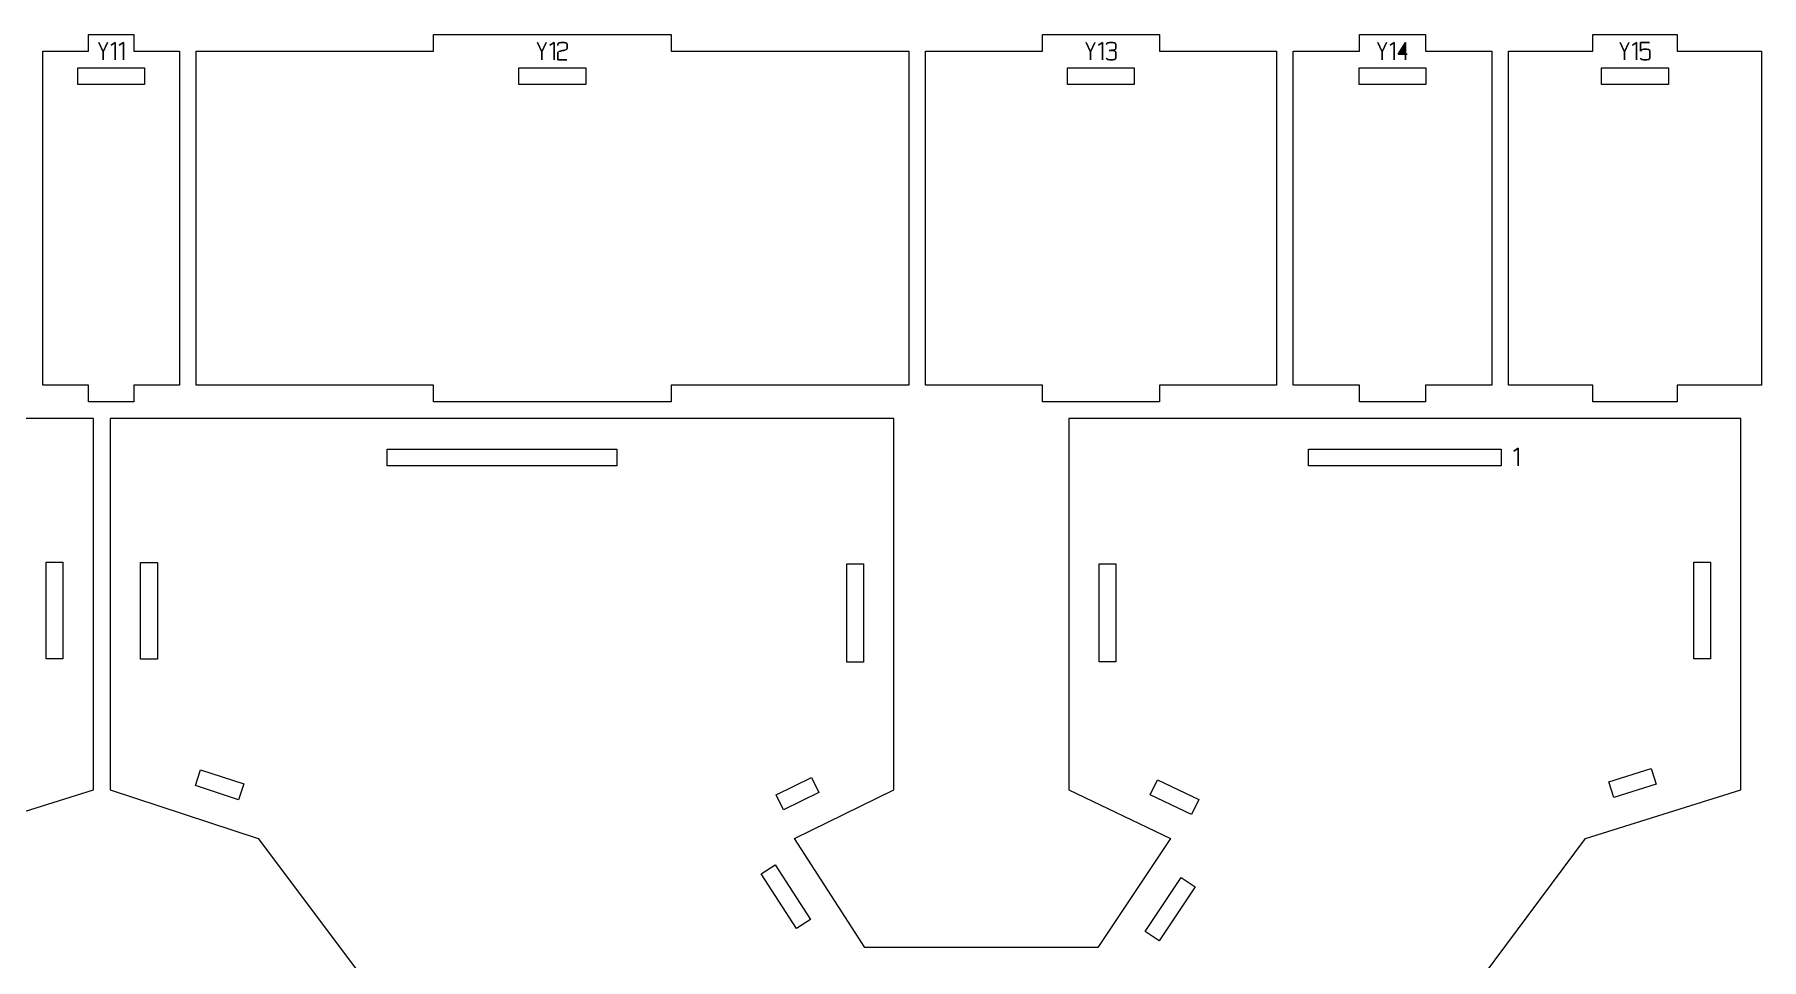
# Model space of a CAD drawing. Header units: centimetres. Extents: x -250 to 250, y -508 to 508.
# Drawn here: x 73.57 to 104.6, y -419.99 to -403.37 of the extents above; entities that cross this region are included whole.
import ezdxf

# ---------------------------------------------------------------- set-up
doc = ezdxf.new("R2010")
doc.units = ezdxf.units.CM
doc.header["$MEASUREMENT"] = 0
doc.layers.add('Capa 1', color=7, linetype='Continuous')

msp = doc.modelspace()

# ---------------------------------------------------------------- hatches: boundary and pattern name
at = {"layer": 'Capa 1', "true_color": 0x3e4095}
h = msp.add_hatch(color=175, dxfattribs=at)
edge = h.paths.add_edge_path()
edge.add_spline(control_points=[(74.80242, -403.82588), (74.80242, -403.82588), (74.80242, -403.67729), (74.80242, -403.67729), (74.80242, -403.67729), (74.72308, -403.50944), (74.72308, -403.50944), (74.72308, -403.50944), (74.80242, -403.67729), (74.80242, -403.67729), (74.80242, -403.67729), (74.88038, -403.50944), (74.88038, -403.50944), (74.88038, -403.50944), (74.80242, -403.67729), (74.80242, -403.67729), (74.80242, -403.67729), (74.80242, -403.82588), (74.80242, -403.82588)], knot_values=[0, 0, 0, 0, 0.16666667, 0.16666667, 0.16666667, 0.33333333, 0.33333333, 0.33333333, 0.5, 0.5, 0.5, 0.66666667, 0.66666667, 0.66666667, 0.83333333, 0.83333333, 0.83333333, 1, 1, 1, 1], degree=3, periodic=1)
h = msp.add_hatch(color=175, dxfattribs=at)
edge = h.paths.add_edge_path()
edge.add_spline(control_points=[(75.01934, -403.50898), (75.01934, -403.50898), (74.94321, -403.56172), (74.94321, -403.56172), (74.94321, -403.56172), (75.01934, -403.50898), (75.01934, -403.50898), (75.01934, -403.50898), (75.01934, -403.82588), (75.01934, -403.82588), (75.01934, -403.82588), (75.01934, -403.50898), (75.01934, -403.50898)], knot_values=[0, 0, 0, 0, 0.25, 0.25, 0.25, 0.5, 0.5, 0.5, 0.75, 0.75, 0.75, 1, 1, 1, 1], degree=3, periodic=1)
h = msp.add_hatch(color=175, dxfattribs=at)
edge = h.paths.add_edge_path()
edge.add_spline(control_points=[(75.1661, -403.50898), (75.1661, -403.50898), (75.08997, -403.56172), (75.08997, -403.56172), (75.08997, -403.56172), (75.1661, -403.50898), (75.1661, -403.50898), (75.1661, -403.50898), (75.1661, -403.82588), (75.1661, -403.82588), (75.1661, -403.82588), (75.1661, -403.50898), (75.1661, -403.50898)], knot_values=[0, 0, 0, 0, 0.25, 0.25, 0.25, 0.5, 0.5, 0.5, 0.75, 0.75, 0.75, 1, 1, 1, 1], degree=3, periodic=1)
h = msp.add_hatch(color=175, dxfattribs=at)
edge = h.paths.add_edge_path()
edge.add_spline(control_points=[(82.6864, -403.82588), (82.6864, -403.82588), (82.6864, -403.67729), (82.6864, -403.67729), (82.6864, -403.67729), (82.60706, -403.50944), (82.60706, -403.50944), (82.60706, -403.50944), (82.6864, -403.67729), (82.6864, -403.67729), (82.6864, -403.67729), (82.76436, -403.50944), (82.76436, -403.50944), (82.76436, -403.50944), (82.6864, -403.67729), (82.6864, -403.67729), (82.6864, -403.67729), (82.6864, -403.82588), (82.6864, -403.82588)], knot_values=[0, 0, 0, 0, 0.16666667, 0.16666667, 0.16666667, 0.33333333, 0.33333333, 0.33333333, 0.5, 0.5, 0.5, 0.66666667, 0.66666667, 0.66666667, 0.83333333, 0.83333333, 0.83333333, 1, 1, 1, 1], degree=3, periodic=1)
h = msp.add_hatch(color=175, dxfattribs=at)
edge = h.paths.add_edge_path()
edge.add_spline(control_points=[(82.90332, -403.50898), (82.90332, -403.50898), (82.82719, -403.56172), (82.82719, -403.56172), (82.82719, -403.56172), (82.90332, -403.50898), (82.90332, -403.50898), (82.90332, -403.50898), (82.90332, -403.82588), (82.90332, -403.82588), (82.90332, -403.82588), (82.90332, -403.50898), (82.90332, -403.50898)], knot_values=[0, 0, 0, 0, 0.25, 0.25, 0.25, 0.5, 0.5, 0.5, 0.75, 0.75, 0.75, 1, 1, 1, 1], degree=3, periodic=1)
h = msp.add_hatch(color=175, dxfattribs=at)
edge = h.paths.add_edge_path()
edge.add_spline(control_points=[(82.97349, -403.82588), (82.97349, -403.82588), (82.97349, -403.69334), (82.97349, -403.69334), (82.97441, -403.68142), (82.98526, -403.67225), (83.00605, -403.66583), (83.01461, -403.66521), (83.02279, -403.66422), (83.03059, -403.66284), (83.03838, -403.66147), (83.04626, -403.66002), (83.05421, -403.65849), (83.06888, -403.65604), (83.08012, -403.65405), (83.08791, -403.65253), (83.09571, -403.651), (83.10328, -403.64901), (83.11062, -403.64656), (83.12957, -403.63953), (83.13905, -403.63051), (83.13905, -403.61951), (83.13905, -403.61951), (83.13905, -403.54475), (83.13905, -403.54475), (83.13905, -403.53497), (83.13118, -403.52664), (83.11543, -403.51976), (83.09969, -403.51288), (83.08004, -403.50944), (83.0565, -403.50944), (83.03296, -403.50944), (83.01331, -403.51288), (82.99757, -403.51976), (82.98182, -403.52664), (82.97395, -403.53497), (82.97395, -403.54475), (82.97395, -403.54475), (82.97395, -403.56722), (82.97395, -403.56722), (82.97395, -403.56722), (82.97395, -403.54475), (82.97395, -403.54475), (82.97395, -403.53497), (82.98182, -403.52664), (82.99757, -403.51976), (83.01331, -403.51288), (83.03296, -403.50944), (83.0565, -403.50944), (83.08004, -403.50944), (83.09969, -403.51288), (83.11543, -403.51976), (83.13118, -403.52664), (83.13905, -403.53497), (83.13905, -403.54475), (83.13905, -403.54475), (83.13905, -403.61951), (83.13905, -403.61951), (83.13905, -403.63051), (83.12957, -403.63953), (83.11062, -403.64656), (83.10328, -403.64901), (83.09571, -403.651), (83.08791, -403.65253), (83.08012, -403.65405), (83.06888, -403.65604), (83.05421, -403.65849), (83.04626, -403.66002), (83.03838, -403.66147), (83.03059, -403.66284), (83.02279, -403.66422), (83.01461, -403.66521), (83.00605, -403.66583), (82.98526, -403.67225), (82.97441, -403.68142), (82.97349, -403.69334), (82.97349, -403.69334), (82.97349, -403.82588), (82.97349, -403.82588), (82.97349, -403.82588), (83.13034, -403.82588), (83.13034, -403.82588), (83.13034, -403.82588), (82.97349, -403.82588), (82.97349, -403.82588)], knot_values=[0, 0, 0, 0, 0.03571429, 0.03571429, 0.03571429, 0.07142857, 0.07142857, 0.07142857, 0.10714286, 0.10714286, 0.10714286, 0.14285714, 0.14285714, 0.14285714, 0.17857143, 0.17857143, 0.17857143, 0.21428571, 0.21428571, 0.21428571, 0.25, 0.25, 0.25, 0.28571429, 0.28571429, 0.28571429, 0.32142857, 0.32142857, 0.32142857, 0.35714286, 0.35714286, 0.35714286, 0.39285714, 0.39285714, 0.39285714, 0.42857143, 0.42857143, 0.42857143, 0.46428571, 0.46428571, 0.46428571, 0.5, 0.5, 0.5, 0.53571429, 0.53571429, 0.53571429, 0.57142857, 0.57142857, 0.57142857, 0.60714286, 0.60714286, 0.60714286, 0.64285714, 0.64285714, 0.64285714, 0.67857143, 0.67857143, 0.67857143, 0.71428571, 0.71428571, 0.71428571, 0.75, 0.75, 0.75, 0.78571429, 0.78571429, 0.78571429, 0.82142857, 0.82142857, 0.82142857, 0.85714286, 0.85714286, 0.85714286, 0.89285714, 0.89285714, 0.89285714, 0.92857143, 0.92857143, 0.92857143, 0.96428571, 0.96428571, 0.96428571, 1, 1, 1, 1], degree=3, periodic=1)
h = msp.add_hatch(color=175, dxfattribs=at)
edge = h.paths.add_edge_path()
edge.add_spline(control_points=[(92.54237, -403.82588), (92.54237, -403.82588), (92.54237, -403.67729), (92.54237, -403.67729), (92.54237, -403.67729), (92.46303, -403.50944), (92.46303, -403.50944), (92.46303, -403.50944), (92.54237, -403.67729), (92.54237, -403.67729), (92.54237, -403.67729), (92.62033, -403.50944), (92.62033, -403.50944), (92.62033, -403.50944), (92.54237, -403.67729), (92.54237, -403.67729), (92.54237, -403.67729), (92.54237, -403.82588), (92.54237, -403.82588)], knot_values=[0, 0, 0, 0, 0.16666667, 0.16666667, 0.16666667, 0.33333333, 0.33333333, 0.33333333, 0.5, 0.5, 0.5, 0.66666667, 0.66666667, 0.66666667, 0.83333333, 0.83333333, 0.83333333, 1, 1, 1, 1], degree=3, periodic=1)
h = msp.add_hatch(color=175, dxfattribs=at)
edge = h.paths.add_edge_path()
edge.add_spline(control_points=[(92.75929, -403.50898), (92.75929, -403.50898), (92.68316, -403.56172), (92.68316, -403.56172), (92.68316, -403.56172), (92.75929, -403.50898), (92.75929, -403.50898), (92.75929, -403.50898), (92.75929, -403.82588), (92.75929, -403.82588), (92.75929, -403.82588), (92.75929, -403.50898), (92.75929, -403.50898)], knot_values=[0, 0, 0, 0, 0.25, 0.25, 0.25, 0.5, 0.5, 0.5, 0.75, 0.75, 0.75, 1, 1, 1, 1], degree=3, periodic=1)
h = msp.add_hatch(color=175, dxfattribs=at)
edge = h.paths.add_edge_path()
edge.add_spline(control_points=[(92.91247, -403.82588), (92.88893, -403.82588), (92.86928, -403.82244), (92.85354, -403.81556), (92.83779, -403.80868), (92.82992, -403.80035), (92.82992, -403.79057), (92.82992, -403.80035), (92.83779, -403.80868), (92.85354, -403.81556), (92.86928, -403.82244), (92.88893, -403.82588), (92.91247, -403.82588), (92.93601, -403.82588), (92.95566, -403.82244), (92.9714, -403.81556), (92.98715, -403.80868), (92.99502, -403.80035), (92.99502, -403.79057), (92.99502, -403.79057), (92.99502, -403.68738), (92.99502, -403.68738), (92.99502, -403.67912), (92.98936, -403.67194), (92.97805, -403.66583), (92.96674, -403.65971), (92.93357, -403.65558), (92.87853, -403.65344), (92.93326, -403.65008), (92.96613, -403.6461), (92.97713, -403.64152), (92.98814, -403.63693), (92.9941, -403.62944), (92.99502, -403.61905), (92.99502, -403.61905), (92.99502, -403.54475), (92.99502, -403.54475), (92.99502, -403.53497), (92.98715, -403.52664), (92.9714, -403.51976), (92.95566, -403.51288), (92.93601, -403.50944), (92.91247, -403.50944), (92.88893, -403.50944), (92.86928, -403.51288), (92.85354, -403.51976), (92.83779, -403.52664), (92.82992, -403.53497), (92.82992, -403.54475), (92.82992, -403.53497), (92.83779, -403.52664), (92.85354, -403.51976), (92.86928, -403.51288), (92.88893, -403.50944), (92.91247, -403.50944), (92.93601, -403.50944), (92.95566, -403.51288), (92.9714, -403.51976), (92.98715, -403.52664), (92.99502, -403.53497), (92.99502, -403.54475), (92.99502, -403.54475), (92.99502, -403.61905), (92.99502, -403.61905), (92.9941, -403.62944), (92.98814, -403.63693), (92.97713, -403.64152), (92.96613, -403.6461), (92.93326, -403.65008), (92.87853, -403.65344), (92.93357, -403.65558), (92.96674, -403.65971), (92.97805, -403.66583), (92.98936, -403.67194), (92.99502, -403.67912), (92.99502, -403.68738), (92.99502, -403.68738), (92.99502, -403.79057), (92.99502, -403.79057), (92.99502, -403.80035), (92.98715, -403.80868), (92.9714, -403.81556), (92.95566, -403.82244), (92.93601, -403.82588), (92.91247, -403.82588)], knot_values=[0, 0, 0, 0, 0.03571429, 0.03571429, 0.03571429, 0.07142857, 0.07142857, 0.07142857, 0.10714286, 0.10714286, 0.10714286, 0.14285714, 0.14285714, 0.14285714, 0.17857143, 0.17857143, 0.17857143, 0.21428571, 0.21428571, 0.21428571, 0.25, 0.25, 0.25, 0.28571429, 0.28571429, 0.28571429, 0.32142857, 0.32142857, 0.32142857, 0.35714286, 0.35714286, 0.35714286, 0.39285714, 0.39285714, 0.39285714, 0.42857143, 0.42857143, 0.42857143, 0.46428571, 0.46428571, 0.46428571, 0.5, 0.5, 0.5, 0.53571429, 0.53571429, 0.53571429, 0.57142857, 0.57142857, 0.57142857, 0.60714286, 0.60714286, 0.60714286, 0.64285714, 0.64285714, 0.64285714, 0.67857143, 0.67857143, 0.67857143, 0.71428571, 0.71428571, 0.71428571, 0.75, 0.75, 0.75, 0.78571429, 0.78571429, 0.78571429, 0.82142857, 0.82142857, 0.82142857, 0.85714286, 0.85714286, 0.85714286, 0.89285714, 0.89285714, 0.89285714, 0.92857143, 0.92857143, 0.92857143, 0.96428571, 0.96428571, 0.96428571, 1, 1, 1, 1], degree=3, periodic=1)
h = msp.add_hatch(color=175, dxfattribs=at)
edge = h.paths.add_edge_path()
edge.add_spline(control_points=[(97.7828, -403.82588), (97.7828, -403.82588), (97.7828, -403.67729), (97.7828, -403.67729), (97.7828, -403.67729), (97.70346, -403.50944), (97.70346, -403.50944), (97.70346, -403.50944), (97.7828, -403.67729), (97.7828, -403.67729), (97.7828, -403.67729), (97.86076, -403.50944), (97.86076, -403.50944), (97.86076, -403.50944), (97.7828, -403.67729), (97.7828, -403.67729), (97.7828, -403.67729), (97.7828, -403.82588), (97.7828, -403.82588)], knot_values=[0, 0, 0, 0, 0.16666667, 0.16666667, 0.16666667, 0.33333333, 0.33333333, 0.33333333, 0.5, 0.5, 0.5, 0.66666667, 0.66666667, 0.66666667, 0.83333333, 0.83333333, 0.83333333, 1, 1, 1, 1], degree=3, periodic=1)
h = msp.add_hatch(color=175, dxfattribs=at)
edge = h.paths.add_edge_path()
edge.add_spline(control_points=[(97.99972, -403.50898), (97.99972, -403.50898), (97.92359, -403.56172), (97.92359, -403.56172), (97.92359, -403.56172), (97.99972, -403.50898), (97.99972, -403.50898), (97.99972, -403.50898), (97.99972, -403.82588), (97.99972, -403.82588), (97.99972, -403.82588), (97.99972, -403.50898), (97.99972, -403.50898)], knot_values=[0, 0, 0, 0, 0.25, 0.25, 0.25, 0.5, 0.5, 0.5, 0.75, 0.75, 0.75, 1, 1, 1, 1], degree=3, periodic=1)
h = msp.add_hatch(color=175, dxfattribs=at)
edge = h.paths.add_edge_path()
edge.add_spline(control_points=[(98.20014, -403.72132), (98.20014, -403.72132), (98.20014, -403.50898), (98.20014, -403.50898), (98.20014, -403.50898), (98.07035, -403.72132), (98.07035, -403.72132), (98.07035, -403.72132), (98.20014, -403.72132), (98.20014, -403.72132)], knot_values=[0, 0, 0, 0, 0.33333333, 0.33333333, 0.33333333, 0.66666667, 0.66666667, 0.66666667, 1, 1, 1, 1], degree=3, periodic=1)
h = msp.add_hatch(color=175, dxfattribs=at)
edge = h.paths.add_edge_path()
edge.add_spline(control_points=[(98.20014, -403.72132), (98.20014, -403.72132), (98.20014, -403.82588), (98.20014, -403.82588), (98.20014, -403.82588), (98.20014, -403.72132), (98.20014, -403.72132), (98.20014, -403.72132), (98.07035, -403.72132), (98.07035, -403.72132), (98.07035, -403.72132), (98.20014, -403.50898), (98.20014, -403.50898), (98.20014, -403.50898), (98.20014, -403.72132), (98.20014, -403.72132), (98.20014, -403.72132), (98.22995, -403.72132), (98.22995, -403.72132), (98.22995, -403.72132), (98.20014, -403.72132), (98.20014, -403.72132)], knot_values=[0, 0, 0, 0, 0.14285714, 0.14285714, 0.14285714, 0.28571429, 0.28571429, 0.28571429, 0.42857143, 0.42857143, 0.42857143, 0.57142857, 0.57142857, 0.57142857, 0.71428571, 0.71428571, 0.71428571, 0.85714286, 0.85714286, 0.85714286, 1, 1, 1, 1], degree=3, periodic=1)
h = msp.add_hatch(color=175, dxfattribs=at)
edge = h.paths.add_edge_path()
edge.add_spline(control_points=[(102.13742, -403.82588), (102.13742, -403.82588), (102.13742, -403.67729), (102.13742, -403.67729), (102.13742, -403.67729), (102.05808, -403.50944), (102.05808, -403.50944), (102.05808, -403.50944), (102.13742, -403.67729), (102.13742, -403.67729), (102.13742, -403.67729), (102.21538, -403.50944), (102.21538, -403.50944), (102.21538, -403.50944), (102.13742, -403.67729), (102.13742, -403.67729), (102.13742, -403.67729), (102.13742, -403.82588), (102.13742, -403.82588)], knot_values=[0, 0, 0, 0, 0.16666667, 0.16666667, 0.16666667, 0.33333333, 0.33333333, 0.33333333, 0.5, 0.5, 0.5, 0.66666667, 0.66666667, 0.66666667, 0.83333333, 0.83333333, 0.83333333, 1, 1, 1, 1], degree=3, periodic=1)
h = msp.add_hatch(color=175, dxfattribs=at)
edge = h.paths.add_edge_path()
edge.add_spline(control_points=[(102.35434, -403.50898), (102.35434, -403.50898), (102.27821, -403.56172), (102.27821, -403.56172), (102.27821, -403.56172), (102.35434, -403.50898), (102.35434, -403.50898), (102.35434, -403.50898), (102.35434, -403.82588), (102.35434, -403.82588), (102.35434, -403.82588), (102.35434, -403.50898), (102.35434, -403.50898)], knot_values=[0, 0, 0, 0, 0.25, 0.25, 0.25, 0.5, 0.5, 0.5, 0.75, 0.75, 0.75, 1, 1, 1, 1], degree=3, periodic=1)
h = msp.add_hatch(color=175, dxfattribs=at)
edge = h.paths.add_edge_path()
edge.add_spline(control_points=[(102.50752, -403.82588), (102.48398, -403.82588), (102.46433, -403.82244), (102.44859, -403.81556), (102.43284, -403.80868), (102.42497, -403.80035), (102.42497, -403.79057), (102.42497, -403.80035), (102.43284, -403.80868), (102.44859, -403.81556), (102.46433, -403.82244), (102.48398, -403.82588), (102.50752, -403.82588), (102.53106, -403.82588), (102.55071, -403.82244), (102.56645, -403.81556), (102.5822, -403.80868), (102.59007, -403.80035), (102.59007, -403.79057), (102.59007, -403.79057), (102.59007, -403.66491), (102.59007, -403.66491), (102.59007, -403.65512), (102.5822, -403.64679), (102.56645, -403.63991), (102.55071, -403.63303), (102.53106, -403.62959), (102.50752, -403.62959), (102.48612, -403.63143), (102.46961, -403.63388), (102.45799, -403.63693), (102.44637, -403.63999), (102.43537, -403.64932), (102.42497, -403.66491), (102.42497, -403.66491), (102.42497, -403.50944), (102.42497, -403.50944), (102.42497, -403.50944), (102.58457, -403.50944), (102.58457, -403.50944), (102.58457, -403.50944), (102.42497, -403.50944), (102.42497, -403.50944), (102.42497, -403.50944), (102.42497, -403.66491), (102.42497, -403.66491), (102.43537, -403.64932), (102.44637, -403.63999), (102.45799, -403.63693), (102.46961, -403.63388), (102.48612, -403.63143), (102.50752, -403.62959), (102.53106, -403.62959), (102.55071, -403.63303), (102.56645, -403.63991), (102.5822, -403.64679), (102.59007, -403.65512), (102.59007, -403.66491), (102.59007, -403.66491), (102.59007, -403.79057), (102.59007, -403.79057), (102.59007, -403.80035), (102.5822, -403.80868), (102.56645, -403.81556), (102.55071, -403.82244), (102.53106, -403.82588), (102.50752, -403.82588)], knot_values=[0, 0, 0, 0, 0.04545455, 0.04545455, 0.04545455, 0.09090909, 0.09090909, 0.09090909, 0.13636364, 0.13636364, 0.13636364, 0.18181818, 0.18181818, 0.18181818, 0.22727273, 0.22727273, 0.22727273, 0.27272727, 0.27272727, 0.27272727, 0.31818182, 0.31818182, 0.31818182, 0.36363636, 0.36363636, 0.36363636, 0.40909091, 0.40909091, 0.40909091, 0.45454545, 0.45454545, 0.45454545, 0.5, 0.5, 0.5, 0.54545455, 0.54545455, 0.54545455, 0.59090909, 0.59090909, 0.59090909, 0.63636364, 0.63636364, 0.63636364, 0.68181818, 0.68181818, 0.68181818, 0.72727273, 0.72727273, 0.72727273, 0.77272727, 0.77272727, 0.77272727, 0.81818182, 0.81818182, 0.81818182, 0.86363636, 0.86363636, 0.86363636, 0.90909091, 0.90909091, 0.90909091, 0.95454545, 0.95454545, 0.95454545, 1, 1, 1, 1], degree=3, periodic=1)
h = msp.add_hatch(color=175, dxfattribs=at)
edge = h.paths.add_edge_path()
edge.add_spline(control_points=[(100.22655, -410.80113), (100.22655, -410.80113), (100.15042, -410.85387), (100.15042, -410.85387), (100.15042, -410.85387), (100.22655, -410.80113), (100.22655, -410.80113), (100.22655, -410.80113), (100.22655, -411.11803), (100.22655, -411.11803), (100.22655, -411.11803), (100.22655, -410.80113), (100.22655, -410.80113)], knot_values=[0, 0, 0, 0, 0.25, 0.25, 0.25, 0.5, 0.5, 0.5, 0.75, 0.75, 0.75, 1, 1, 1, 1], degree=3, periodic=1)

# ---------------------------------------------------------------- linework, layer by layer
at = {"layer": 'Capa 1', "color": 240, "lineweight": 20}
for points, knots in [([(73.71872, -403.66868), (73.71872, -403.66868), (73.71872, -409.66868), (73.71872, -409.66868), (73.71872, -409.66868), (74.53596, -409.66868), (74.53596, -409.66868), (74.53596, -409.66868), (74.53596, -409.96868), (74.53596, -409.96868), (74.53596, -409.96868), (75.3532, -409.96868), (75.3532, -409.96868), (75.3532, -409.96868), (75.3532, -409.66868), (75.3532, -409.66868), (75.3532, -409.66868), (76.17045, -409.66868), (76.17045, -409.66868), (76.17045, -409.66868), (76.17045, -403.66868), (76.17045, -403.66868), (76.17045, -403.66868), (75.3532, -403.66868), (75.3532, -403.66868), (75.3532, -403.66868), (75.3532, -403.36868), (75.3532, -403.36868), (75.3532, -403.36868), (74.53596, -403.36868), (74.53596, -403.36868), (74.53596, -403.36868), (74.53596, -403.66868), (74.53596, -403.66868), (74.53596, -403.66868), (73.71872, -403.66868), (73.71872, -403.66868)], [0, 0, 0, 0, 0.08333333, 0.08333333, 0.08333333, 0.16666667, 0.16666667, 0.16666667, 0.25, 0.25, 0.25, 0.33333333, 0.33333333, 0.33333333, 0.41666667, 0.41666667, 0.41666667, 0.5, 0.5, 0.5, 0.58333333, 0.58333333, 0.58333333, 0.66666667, 0.66666667, 0.66666667, 0.75, 0.75, 0.75, 0.83333333, 0.83333333, 0.83333333, 0.91666667, 0.91666667, 0.91666667, 1, 1, 1, 1]), ([(76.47045, -403.66868), (76.47045, -403.66868), (76.47045, -409.66868), (76.47045, -409.66868), (76.47045, -409.66868), (80.73885, -409.66868), (80.73885, -409.66868), (80.73885, -409.66868), (80.73885, -409.96868), (80.73885, -409.96868), (80.73885, -409.96868), (85.00725, -409.96868), (85.00725, -409.96868), (85.00725, -409.96868), (85.00725, -409.66868), (85.00725, -409.66868), (85.00725, -409.66868), (89.27566, -409.66868), (89.27566, -409.66868), (89.27566, -409.66868), (89.27566, -403.66868), (89.27566, -403.66868), (89.27566, -403.66868), (85.00725, -403.66868), (85.00725, -403.66868), (85.00725, -403.66868), (85.00725, -403.36868), (85.00725, -403.36868), (85.00725, -403.36868), (80.73885, -403.36868), (80.73885, -403.36868), (80.73885, -403.36868), (80.73885, -403.66868), (80.73885, -403.66868), (80.73885, -403.66868), (76.47045, -403.66868), (76.47045, -403.66868)], [0, 0, 0, 0, 0.08333333, 0.08333333, 0.08333333, 0.16666667, 0.16666667, 0.16666667, 0.25, 0.25, 0.25, 0.33333333, 0.33333333, 0.33333333, 0.41666667, 0.41666667, 0.41666667, 0.5, 0.5, 0.5, 0.58333333, 0.58333333, 0.58333333, 0.66666667, 0.66666667, 0.66666667, 0.75, 0.75, 0.75, 0.83333333, 0.83333333, 0.83333333, 0.91666667, 0.91666667, 0.91666667, 1, 1, 1, 1]), ([(89.57566, -403.66868), (89.57566, -403.66868), (89.57566, -409.66868), (89.57566, -409.66868), (89.57566, -409.66868), (91.6779, -409.66868), (91.6779, -409.66868), (91.6779, -409.66868), (91.6779, -409.96868), (91.6779, -409.96868), (91.6779, -409.96868), (93.78014, -409.96868), (93.78014, -409.96868), (93.78014, -409.96868), (93.78014, -409.66868), (93.78014, -409.66868), (93.78014, -409.66868), (95.88239, -409.66868), (95.88239, -409.66868), (95.88239, -409.66868), (95.88239, -403.66868), (95.88239, -403.66868), (95.88239, -403.66868), (93.78014, -403.66868), (93.78014, -403.66868), (93.78014, -403.66868), (93.78014, -403.36868), (93.78014, -403.36868), (93.78014, -403.36868), (91.6779, -403.36868), (91.6779, -403.36868), (91.6779, -403.36868), (91.6779, -403.66868), (91.6779, -403.66868), (91.6779, -403.66868), (89.57566, -403.66868), (89.57566, -403.66868)], [0, 0, 0, 0, 0.08333333, 0.08333333, 0.08333333, 0.16666667, 0.16666667, 0.16666667, 0.25, 0.25, 0.25, 0.33333333, 0.33333333, 0.33333333, 0.41666667, 0.41666667, 0.41666667, 0.5, 0.5, 0.5, 0.58333333, 0.58333333, 0.58333333, 0.66666667, 0.66666667, 0.66666667, 0.75, 0.75, 0.75, 0.83333333, 0.83333333, 0.83333333, 0.91666667, 0.91666667, 0.91666667, 1, 1, 1, 1]), ([(96.18239, -403.66868), (96.18239, -403.66868), (96.18239, -409.66868), (96.18239, -409.66868), (96.18239, -409.66868), (97.37193, -409.66868), (97.37193, -409.66868), (97.37193, -409.66868), (97.37193, -409.96868), (97.37193, -409.96868), (97.37193, -409.96868), (98.56148, -409.96868), (98.56148, -409.96868), (98.56148, -409.96868), (98.56148, -409.66868), (98.56148, -409.66868), (98.56148, -409.66868), (99.75103, -409.66868), (99.75103, -409.66868), (99.75103, -409.66868), (99.75103, -403.66868), (99.75103, -403.66868), (99.75103, -403.66868), (98.56148, -403.66868), (98.56148, -403.66868), (98.56148, -403.66868), (98.56148, -403.36868), (98.56148, -403.36868), (98.56148, -403.36868), (97.37193, -403.36868), (97.37193, -403.36868), (97.37193, -403.36868), (97.37193, -403.66868), (97.37193, -403.66868), (97.37193, -403.66868), (96.18239, -403.66868), (96.18239, -403.66868)], [0, 0, 0, 0, 0.08333333, 0.08333333, 0.08333333, 0.16666667, 0.16666667, 0.16666667, 0.25, 0.25, 0.25, 0.33333333, 0.33333333, 0.33333333, 0.41666667, 0.41666667, 0.41666667, 0.5, 0.5, 0.5, 0.58333333, 0.58333333, 0.58333333, 0.66666667, 0.66666667, 0.66666667, 0.75, 0.75, 0.75, 0.83333333, 0.83333333, 0.83333333, 0.91666667, 0.91666667, 0.91666667, 1, 1, 1, 1]), ([(100.05103, -403.66868), (100.05103, -403.66868), (100.05103, -409.66868), (100.05103, -409.66868), (100.05103, -409.66868), (101.56639, -409.66868), (101.56639, -409.66868), (101.56639, -409.66868), (101.56639, -409.96868), (101.56639, -409.96868), (101.56639, -409.96868), (103.08176, -409.96868), (103.08176, -409.96868), (103.08176, -409.96868), (103.08176, -409.66868), (103.08176, -409.66868), (103.08176, -409.66868), (104.59712, -409.66868), (104.59712, -409.66868), (104.59712, -409.66868), (104.59712, -403.66868), (104.59712, -403.66868), (104.59712, -403.66868), (103.08176, -403.66868), (103.08176, -403.66868), (103.08176, -403.66868), (103.08176, -403.36868), (103.08176, -403.36868), (103.08176, -403.36868), (101.56639, -403.36868), (101.56639, -403.36868), (101.56639, -403.36868), (101.56639, -403.66868), (101.56639, -403.66868), (101.56639, -403.66868), (100.05103, -403.66868), (100.05103, -403.66868)], [0, 0, 0, 0, 0.08333333, 0.08333333, 0.08333333, 0.16666667, 0.16666667, 0.16666667, 0.25, 0.25, 0.25, 0.33333333, 0.33333333, 0.33333333, 0.41666667, 0.41666667, 0.41666667, 0.5, 0.5, 0.5, 0.58333333, 0.58333333, 0.58333333, 0.66666667, 0.66666667, 0.66666667, 0.75, 0.75, 0.75, 0.83333333, 0.83333333, 0.83333333, 0.91666667, 0.91666667, 0.91666667, 1, 1, 1, 1]), ([(74.34459, -404.269), (74.34459, -404.269), (75.54459, -404.269), (75.54459, -404.269), (75.54459, -404.269), (75.54459, -403.969), (75.54459, -403.969), (75.54459, -403.969), (74.34459, -403.969), (74.34459, -403.969), (74.34459, -403.969), (74.34459, -404.269), (74.34459, -404.269)], [0, 0, 0, 0, 0.25, 0.25, 0.25, 0.5, 0.5, 0.5, 0.75, 0.75, 0.75, 1, 1, 1, 1]), ([(82.27306, -404.269), (82.27306, -404.269), (83.47306, -404.269), (83.47306, -404.269), (83.47306, -404.269), (83.47306, -403.969), (83.47306, -403.969), (83.47306, -403.969), (82.27306, -403.969), (82.27306, -403.969), (82.27306, -403.969), (82.27306, -404.269), (82.27306, -404.269)], [0, 0, 0, 0, 0.25, 0.25, 0.25, 0.5, 0.5, 0.5, 0.75, 0.75, 0.75, 1, 1, 1, 1]), ([(92.12903, -404.269), (92.12903, -404.269), (93.32903, -404.269), (93.32903, -404.269), (93.32903, -404.269), (93.32903, -403.969), (93.32903, -403.969), (93.32903, -403.969), (92.12903, -403.969), (92.12903, -403.969), (92.12903, -403.969), (92.12903, -404.269), (92.12903, -404.269)], [0, 0, 0, 0, 0.25, 0.25, 0.25, 0.5, 0.5, 0.5, 0.75, 0.75, 0.75, 1, 1, 1, 1]), ([(97.36671, -404.269), (97.36671, -404.269), (98.56671, -404.269), (98.56671, -404.269), (98.56671, -404.269), (98.56671, -403.969), (98.56671, -403.969), (98.56671, -403.969), (97.36671, -403.969), (97.36671, -403.969), (97.36671, -403.969), (97.36671, -404.269), (97.36671, -404.269)], [0, 0, 0, 0, 0.25, 0.25, 0.25, 0.5, 0.5, 0.5, 0.75, 0.75, 0.75, 1, 1, 1, 1]), ([(101.72408, -404.269), (101.72408, -404.269), (102.92408, -404.269), (102.92408, -404.269), (102.92408, -404.269), (102.92408, -403.969), (102.92408, -403.969), (102.92408, -403.969), (101.72408, -403.969), (101.72408, -403.969), (101.72408, -403.969), (101.72408, -404.269), (101.72408, -404.269)], [0, 0, 0, 0, 0.25, 0.25, 0.25, 0.5, 0.5, 0.5, 0.75, 0.75, 0.75, 1, 1, 1, 1])]:
    msp.add_open_spline(points, degree=3, knots=knots, dxfattribs=at)
at = {"layer": 'Capa 1', "color": 114, "lineweight": 9}
for points, knots in [([(74.80242, -403.82588), (74.80242, -403.82588), (74.80242, -403.67729), (74.80242, -403.67729), (74.80242, -403.67729), (74.72308, -403.50944), (74.72308, -403.50944), (74.72308, -403.50944), (74.80242, -403.67729), (74.80242, -403.67729), (74.80242, -403.67729), (74.88038, -403.50944), (74.88038, -403.50944), (74.88038, -403.50944), (74.80242, -403.67729), (74.80242, -403.67729), (74.80242, -403.67729), (74.80242, -403.82588), (74.80242, -403.82588)], [0, 0, 0, 0, 0.16666667, 0.16666667, 0.16666667, 0.33333333, 0.33333333, 0.33333333, 0.5, 0.5, 0.5, 0.66666667, 0.66666667, 0.66666667, 0.83333333, 0.83333333, 0.83333333, 1, 1, 1, 1]), ([(75.01934, -403.50898), (75.01934, -403.50898), (74.94321, -403.56172), (74.94321, -403.56172), (74.94321, -403.56172), (75.01934, -403.50898), (75.01934, -403.50898), (75.01934, -403.50898), (75.01934, -403.82588), (75.01934, -403.82588), (75.01934, -403.82588), (75.01934, -403.50898), (75.01934, -403.50898)], [0, 0, 0, 0, 0.25, 0.25, 0.25, 0.5, 0.5, 0.5, 0.75, 0.75, 0.75, 1, 1, 1, 1]), ([(75.1661, -403.50898), (75.1661, -403.50898), (75.08997, -403.56172), (75.08997, -403.56172), (75.08997, -403.56172), (75.1661, -403.50898), (75.1661, -403.50898), (75.1661, -403.50898), (75.1661, -403.82588), (75.1661, -403.82588), (75.1661, -403.82588), (75.1661, -403.50898), (75.1661, -403.50898)], [0, 0, 0, 0, 0.25, 0.25, 0.25, 0.5, 0.5, 0.5, 0.75, 0.75, 0.75, 1, 1, 1, 1]), ([(82.6864, -403.82588), (82.6864, -403.82588), (82.6864, -403.67729), (82.6864, -403.67729), (82.6864, -403.67729), (82.60706, -403.50944), (82.60706, -403.50944), (82.60706, -403.50944), (82.6864, -403.67729), (82.6864, -403.67729), (82.6864, -403.67729), (82.76436, -403.50944), (82.76436, -403.50944), (82.76436, -403.50944), (82.6864, -403.67729), (82.6864, -403.67729), (82.6864, -403.67729), (82.6864, -403.82588), (82.6864, -403.82588)], [0, 0, 0, 0, 0.16666667, 0.16666667, 0.16666667, 0.33333333, 0.33333333, 0.33333333, 0.5, 0.5, 0.5, 0.66666667, 0.66666667, 0.66666667, 0.83333333, 0.83333333, 0.83333333, 1, 1, 1, 1]), ([(82.90332, -403.50898), (82.90332, -403.50898), (82.82719, -403.56172), (82.82719, -403.56172), (82.82719, -403.56172), (82.90332, -403.50898), (82.90332, -403.50898), (82.90332, -403.50898), (82.90332, -403.82588), (82.90332, -403.82588), (82.90332, -403.82588), (82.90332, -403.50898), (82.90332, -403.50898)], [0, 0, 0, 0, 0.25, 0.25, 0.25, 0.5, 0.5, 0.5, 0.75, 0.75, 0.75, 1, 1, 1, 1]), ([(82.97349, -403.82588), (82.97349, -403.82588), (82.97349, -403.69334), (82.97349, -403.69334), (82.97441, -403.68142), (82.98526, -403.67225), (83.00605, -403.66583), (83.01461, -403.66521), (83.02279, -403.66422), (83.03059, -403.66284), (83.03838, -403.66147), (83.04626, -403.66002), (83.05421, -403.65849), (83.06888, -403.65604), (83.08012, -403.65405), (83.08791, -403.65253), (83.09571, -403.651), (83.10328, -403.64901), (83.11062, -403.64656), (83.12957, -403.63953), (83.13905, -403.63051), (83.13905, -403.61951), (83.13905, -403.61951), (83.13905, -403.54475), (83.13905, -403.54475), (83.13905, -403.53497), (83.13118, -403.52664), (83.11543, -403.51976), (83.09969, -403.51288), (83.08004, -403.50944), (83.0565, -403.50944), (83.03296, -403.50944), (83.01331, -403.51288), (82.99757, -403.51976), (82.98182, -403.52664), (82.97395, -403.53497), (82.97395, -403.54475), (82.97395, -403.54475), (82.97395, -403.56722), (82.97395, -403.56722), (82.97395, -403.56722), (82.97395, -403.54475), (82.97395, -403.54475), (82.97395, -403.53497), (82.98182, -403.52664), (82.99757, -403.51976), (83.01331, -403.51288), (83.03296, -403.50944), (83.0565, -403.50944), (83.08004, -403.50944), (83.09969, -403.51288), (83.11543, -403.51976), (83.13118, -403.52664), (83.13905, -403.53497), (83.13905, -403.54475), (83.13905, -403.54475), (83.13905, -403.61951), (83.13905, -403.61951), (83.13905, -403.63051), (83.12957, -403.63953), (83.11062, -403.64656), (83.10328, -403.64901), (83.09571, -403.651), (83.08791, -403.65253), (83.08012, -403.65405), (83.06888, -403.65604), (83.05421, -403.65849), (83.04626, -403.66002), (83.03838, -403.66147), (83.03059, -403.66284), (83.02279, -403.66422), (83.01461, -403.66521), (83.00605, -403.66583), (82.98526, -403.67225), (82.97441, -403.68142), (82.97349, -403.69334), (82.97349, -403.69334), (82.97349, -403.82588), (82.97349, -403.82588), (82.97349, -403.82588), (83.13034, -403.82588), (83.13034, -403.82588), (83.13034, -403.82588), (82.97349, -403.82588), (82.97349, -403.82588)], [0, 0, 0, 0, 0.03571429, 0.03571429, 0.03571429, 0.07142857, 0.07142857, 0.07142857, 0.10714286, 0.10714286, 0.10714286, 0.14285714, 0.14285714, 0.14285714, 0.17857143, 0.17857143, 0.17857143, 0.21428571, 0.21428571, 0.21428571, 0.25, 0.25, 0.25, 0.28571429, 0.28571429, 0.28571429, 0.32142857, 0.32142857, 0.32142857, 0.35714286, 0.35714286, 0.35714286, 0.39285714, 0.39285714, 0.39285714, 0.42857143, 0.42857143, 0.42857143, 0.46428571, 0.46428571, 0.46428571, 0.5, 0.5, 0.5, 0.53571429, 0.53571429, 0.53571429, 0.57142857, 0.57142857, 0.57142857, 0.60714286, 0.60714286, 0.60714286, 0.64285714, 0.64285714, 0.64285714, 0.67857143, 0.67857143, 0.67857143, 0.71428571, 0.71428571, 0.71428571, 0.75, 0.75, 0.75, 0.78571429, 0.78571429, 0.78571429, 0.82142857, 0.82142857, 0.82142857, 0.85714286, 0.85714286, 0.85714286, 0.89285714, 0.89285714, 0.89285714, 0.92857143, 0.92857143, 0.92857143, 0.96428571, 0.96428571, 0.96428571, 1, 1, 1, 1]), ([(92.54237, -403.82588), (92.54237, -403.82588), (92.54237, -403.67729), (92.54237, -403.67729), (92.54237, -403.67729), (92.46303, -403.50944), (92.46303, -403.50944), (92.46303, -403.50944), (92.54237, -403.67729), (92.54237, -403.67729), (92.54237, -403.67729), (92.62033, -403.50944), (92.62033, -403.50944), (92.62033, -403.50944), (92.54237, -403.67729), (92.54237, -403.67729), (92.54237, -403.67729), (92.54237, -403.82588), (92.54237, -403.82588)], [0, 0, 0, 0, 0.16666667, 0.16666667, 0.16666667, 0.33333333, 0.33333333, 0.33333333, 0.5, 0.5, 0.5, 0.66666667, 0.66666667, 0.66666667, 0.83333333, 0.83333333, 0.83333333, 1, 1, 1, 1]), ([(92.75929, -403.50898), (92.75929, -403.50898), (92.68316, -403.56172), (92.68316, -403.56172), (92.68316, -403.56172), (92.75929, -403.50898), (92.75929, -403.50898), (92.75929, -403.50898), (92.75929, -403.82588), (92.75929, -403.82588), (92.75929, -403.82588), (92.75929, -403.50898), (92.75929, -403.50898)], [0, 0, 0, 0, 0.25, 0.25, 0.25, 0.5, 0.5, 0.5, 0.75, 0.75, 0.75, 1, 1, 1, 1]), ([(92.91247, -403.82588), (92.88893, -403.82588), (92.86928, -403.82244), (92.85354, -403.81556), (92.83779, -403.80868), (92.82992, -403.80035), (92.82992, -403.79057), (92.82992, -403.80035), (92.83779, -403.80868), (92.85354, -403.81556), (92.86928, -403.82244), (92.88893, -403.82588), (92.91247, -403.82588), (92.93601, -403.82588), (92.95566, -403.82244), (92.9714, -403.81556), (92.98715, -403.80868), (92.99502, -403.80035), (92.99502, -403.79057), (92.99502, -403.79057), (92.99502, -403.68738), (92.99502, -403.68738), (92.99502, -403.67912), (92.98936, -403.67194), (92.97805, -403.66583), (92.96674, -403.65971), (92.93357, -403.65558), (92.87853, -403.65344), (92.93326, -403.65008), (92.96613, -403.6461), (92.97713, -403.64152), (92.98814, -403.63693), (92.9941, -403.62944), (92.99502, -403.61905), (92.99502, -403.61905), (92.99502, -403.54475), (92.99502, -403.54475), (92.99502, -403.53497), (92.98715, -403.52664), (92.9714, -403.51976), (92.95566, -403.51288), (92.93601, -403.50944), (92.91247, -403.50944), (92.88893, -403.50944), (92.86928, -403.51288), (92.85354, -403.51976), (92.83779, -403.52664), (92.82992, -403.53497), (92.82992, -403.54475), (92.82992, -403.53497), (92.83779, -403.52664), (92.85354, -403.51976), (92.86928, -403.51288), (92.88893, -403.50944), (92.91247, -403.50944), (92.93601, -403.50944), (92.95566, -403.51288), (92.9714, -403.51976), (92.98715, -403.52664), (92.99502, -403.53497), (92.99502, -403.54475), (92.99502, -403.54475), (92.99502, -403.61905), (92.99502, -403.61905), (92.9941, -403.62944), (92.98814, -403.63693), (92.97713, -403.64152), (92.96613, -403.6461), (92.93326, -403.65008), (92.87853, -403.65344), (92.93357, -403.65558), (92.96674, -403.65971), (92.97805, -403.66583), (92.98936, -403.67194), (92.99502, -403.67912), (92.99502, -403.68738), (92.99502, -403.68738), (92.99502, -403.79057), (92.99502, -403.79057), (92.99502, -403.80035), (92.98715, -403.80868), (92.9714, -403.81556), (92.95566, -403.82244), (92.93601, -403.82588), (92.91247, -403.82588)], [0, 0, 0, 0, 0.03571429, 0.03571429, 0.03571429, 0.07142857, 0.07142857, 0.07142857, 0.10714286, 0.10714286, 0.10714286, 0.14285714, 0.14285714, 0.14285714, 0.17857143, 0.17857143, 0.17857143, 0.21428571, 0.21428571, 0.21428571, 0.25, 0.25, 0.25, 0.28571429, 0.28571429, 0.28571429, 0.32142857, 0.32142857, 0.32142857, 0.35714286, 0.35714286, 0.35714286, 0.39285714, 0.39285714, 0.39285714, 0.42857143, 0.42857143, 0.42857143, 0.46428571, 0.46428571, 0.46428571, 0.5, 0.5, 0.5, 0.53571429, 0.53571429, 0.53571429, 0.57142857, 0.57142857, 0.57142857, 0.60714286, 0.60714286, 0.60714286, 0.64285714, 0.64285714, 0.64285714, 0.67857143, 0.67857143, 0.67857143, 0.71428571, 0.71428571, 0.71428571, 0.75, 0.75, 0.75, 0.78571429, 0.78571429, 0.78571429, 0.82142857, 0.82142857, 0.82142857, 0.85714286, 0.85714286, 0.85714286, 0.89285714, 0.89285714, 0.89285714, 0.92857143, 0.92857143, 0.92857143, 0.96428571, 0.96428571, 0.96428571, 1, 1, 1, 1]), ([(97.7828, -403.82588), (97.7828, -403.82588), (97.7828, -403.67729), (97.7828, -403.67729), (97.7828, -403.67729), (97.70346, -403.50944), (97.70346, -403.50944), (97.70346, -403.50944), (97.7828, -403.67729), (97.7828, -403.67729), (97.7828, -403.67729), (97.86076, -403.50944), (97.86076, -403.50944), (97.86076, -403.50944), (97.7828, -403.67729), (97.7828, -403.67729), (97.7828, -403.67729), (97.7828, -403.82588), (97.7828, -403.82588)], [0, 0, 0, 0, 0.16666667, 0.16666667, 0.16666667, 0.33333333, 0.33333333, 0.33333333, 0.5, 0.5, 0.5, 0.66666667, 0.66666667, 0.66666667, 0.83333333, 0.83333333, 0.83333333, 1, 1, 1, 1]), ([(97.99972, -403.50898), (97.99972, -403.50898), (97.92359, -403.56172), (97.92359, -403.56172), (97.92359, -403.56172), (97.99972, -403.50898), (97.99972, -403.50898), (97.99972, -403.50898), (97.99972, -403.82588), (97.99972, -403.82588), (97.99972, -403.82588), (97.99972, -403.50898), (97.99972, -403.50898)], [0, 0, 0, 0, 0.25, 0.25, 0.25, 0.5, 0.5, 0.5, 0.75, 0.75, 0.75, 1, 1, 1, 1]), ([(98.20014, -403.72132), (98.20014, -403.72132), (98.20014, -403.50898), (98.20014, -403.50898), (98.20014, -403.50898), (98.07035, -403.72132), (98.07035, -403.72132), (98.07035, -403.72132), (98.20014, -403.72132), (98.20014, -403.72132)], [0, 0, 0, 0, 0.33333333, 0.33333333, 0.33333333, 0.66666667, 0.66666667, 0.66666667, 1, 1, 1, 1]), ([(98.20014, -403.72132), (98.20014, -403.72132), (98.20014, -403.82588), (98.20014, -403.82588), (98.20014, -403.82588), (98.20014, -403.72132), (98.20014, -403.72132), (98.20014, -403.72132), (98.07035, -403.72132), (98.07035, -403.72132), (98.07035, -403.72132), (98.20014, -403.50898), (98.20014, -403.50898), (98.20014, -403.50898), (98.20014, -403.72132), (98.20014, -403.72132), (98.20014, -403.72132), (98.22995, -403.72132), (98.22995, -403.72132), (98.22995, -403.72132), (98.20014, -403.72132), (98.20014, -403.72132)], [0, 0, 0, 0, 0.14285714, 0.14285714, 0.14285714, 0.28571429, 0.28571429, 0.28571429, 0.42857143, 0.42857143, 0.42857143, 0.57142857, 0.57142857, 0.57142857, 0.71428571, 0.71428571, 0.71428571, 0.85714286, 0.85714286, 0.85714286, 1, 1, 1, 1]), ([(102.13742, -403.82588), (102.13742, -403.82588), (102.13742, -403.67729), (102.13742, -403.67729), (102.13742, -403.67729), (102.05808, -403.50944), (102.05808, -403.50944), (102.05808, -403.50944), (102.13742, -403.67729), (102.13742, -403.67729), (102.13742, -403.67729), (102.21538, -403.50944), (102.21538, -403.50944), (102.21538, -403.50944), (102.13742, -403.67729), (102.13742, -403.67729), (102.13742, -403.67729), (102.13742, -403.82588), (102.13742, -403.82588)], [0, 0, 0, 0, 0.16666667, 0.16666667, 0.16666667, 0.33333333, 0.33333333, 0.33333333, 0.5, 0.5, 0.5, 0.66666667, 0.66666667, 0.66666667, 0.83333333, 0.83333333, 0.83333333, 1, 1, 1, 1]), ([(102.35434, -403.50898), (102.35434, -403.50898), (102.27821, -403.56172), (102.27821, -403.56172), (102.27821, -403.56172), (102.35434, -403.50898), (102.35434, -403.50898), (102.35434, -403.50898), (102.35434, -403.82588), (102.35434, -403.82588), (102.35434, -403.82588), (102.35434, -403.50898), (102.35434, -403.50898)], [0, 0, 0, 0, 0.25, 0.25, 0.25, 0.5, 0.5, 0.5, 0.75, 0.75, 0.75, 1, 1, 1, 1]), ([(102.50752, -403.82588), (102.48398, -403.82588), (102.46433, -403.82244), (102.44859, -403.81556), (102.43284, -403.80868), (102.42497, -403.80035), (102.42497, -403.79057), (102.42497, -403.80035), (102.43284, -403.80868), (102.44859, -403.81556), (102.46433, -403.82244), (102.48398, -403.82588), (102.50752, -403.82588), (102.53106, -403.82588), (102.55071, -403.82244), (102.56645, -403.81556), (102.5822, -403.80868), (102.59007, -403.80035), (102.59007, -403.79057), (102.59007, -403.79057), (102.59007, -403.66491), (102.59007, -403.66491), (102.59007, -403.65512), (102.5822, -403.64679), (102.56645, -403.63991), (102.55071, -403.63303), (102.53106, -403.62959), (102.50752, -403.62959), (102.48612, -403.63143), (102.46961, -403.63388), (102.45799, -403.63693), (102.44637, -403.63999), (102.43537, -403.64932), (102.42497, -403.66491), (102.42497, -403.66491), (102.42497, -403.50944), (102.42497, -403.50944), (102.42497, -403.50944), (102.58457, -403.50944), (102.58457, -403.50944), (102.58457, -403.50944), (102.42497, -403.50944), (102.42497, -403.50944), (102.42497, -403.50944), (102.42497, -403.66491), (102.42497, -403.66491), (102.43537, -403.64932), (102.44637, -403.63999), (102.45799, -403.63693), (102.46961, -403.63388), (102.48612, -403.63143), (102.50752, -403.62959), (102.53106, -403.62959), (102.55071, -403.63303), (102.56645, -403.63991), (102.5822, -403.64679), (102.59007, -403.65512), (102.59007, -403.66491), (102.59007, -403.66491), (102.59007, -403.79057), (102.59007, -403.79057), (102.59007, -403.80035), (102.5822, -403.80868), (102.56645, -403.81556), (102.55071, -403.82244), (102.53106, -403.82588), (102.50752, -403.82588)], [0, 0, 0, 0, 0.04545455, 0.04545455, 0.04545455, 0.09090909, 0.09090909, 0.09090909, 0.13636364, 0.13636364, 0.13636364, 0.18181818, 0.18181818, 0.18181818, 0.22727273, 0.22727273, 0.22727273, 0.27272727, 0.27272727, 0.27272727, 0.31818182, 0.31818182, 0.31818182, 0.36363636, 0.36363636, 0.36363636, 0.40909091, 0.40909091, 0.40909091, 0.45454545, 0.45454545, 0.45454545, 0.5, 0.5, 0.5, 0.54545455, 0.54545455, 0.54545455, 0.59090909, 0.59090909, 0.59090909, 0.63636364, 0.63636364, 0.63636364, 0.68181818, 0.68181818, 0.68181818, 0.72727273, 0.72727273, 0.72727273, 0.77272727, 0.77272727, 0.77272727, 0.81818182, 0.81818182, 0.81818182, 0.86363636, 0.86363636, 0.86363636, 0.90909091, 0.90909091, 0.90909091, 0.95454545, 0.95454545, 0.95454545, 1, 1, 1, 1]), ([(100.22655, -410.80113), (100.22655, -410.80113), (100.15042, -410.85387), (100.15042, -410.85387), (100.15042, -410.85387), (100.22655, -410.80113), (100.22655, -410.80113), (100.22655, -410.80113), (100.22655, -411.11803), (100.22655, -411.11803), (100.22655, -411.11803), (100.22655, -410.80113), (100.22655, -410.80113)], [0, 0, 0, 0, 0.25, 0.25, 0.25, 0.5, 0.5, 0.5, 0.75, 0.75, 0.75, 1, 1, 1, 1])]:
    msp.add_open_spline(points, degree=3, knots=knots, dxfattribs=at)
at = {"layer": 'Capa 1', "color": 240, "lineweight": 9}
for points, knots in [([(74.62702, -410.2695), (74.62702, -410.2695), (74.62702, -416.94082), (74.62702, -416.94082), (74.62702, -416.94082), (71.8364, -417.81289), (71.8364, -417.81289), (71.8364, -417.81289), (64.46741, -427.71088), (64.46741, -427.71088), (64.46741, -427.71088), (64.46741, -433.29211), (64.46741, -433.29211), (64.46741, -433.29211), (68.1737, -434.20779), (68.1737, -434.20779), (68.1737, -434.20779), (68.1737, -440.26867), (68.1737, -440.26867), (68.1737, -440.26867), (51.6916, -440.26867), (51.6916, -440.26867), (51.6916, -440.26867), (51.6916, -434.20779), (51.6916, -434.20779), (51.6916, -434.20779), (55.4415, -433.29211), (55.4415, -433.29211), (55.4415, -433.29211), (55.4415, -427.75448), (55.4415, -427.75448), (55.4415, -427.75448), (47.98531, -417.81289), (47.98531, -417.81289), (47.98531, -417.81289), (45.32549, -416.94082), (45.32549, -416.94082), (45.32549, -416.94082), (45.32549, -410.2695), (45.32549, -410.2695), (45.32549, -410.2695), (59.4094, -410.26868), (59.4094, -410.26868), (59.4094, -410.26868), (59.4094, -416.94082), (59.4094, -416.94082), (59.4094, -416.94082), (57.62167, -417.81289), (57.62167, -417.81289), (57.62167, -417.81289), (58.88617, -419.77505), (58.88617, -419.77505), (58.88617, -419.77505), (63.0721, -419.77505), (63.0721, -419.77505), (63.0721, -419.77505), (64.38021, -417.81289), (64.38021, -417.81289), (64.38021, -417.81289), (62.54885, -416.94082), (62.54885, -416.94082), (62.54885, -416.94082), (62.54885, -410.2695), (62.54885, -410.2695), (62.54885, -410.2695), (74.62702, -410.2695), (74.62702, -410.2695)], [0, 0, 0, 0, 0.04545455, 0.04545455, 0.04545455, 0.09090909, 0.09090909, 0.09090909, 0.13636364, 0.13636364, 0.13636364, 0.18181818, 0.18181818, 0.18181818, 0.22727273, 0.22727273, 0.22727273, 0.27272727, 0.27272727, 0.27272727, 0.31818182, 0.31818182, 0.31818182, 0.36363636, 0.36363636, 0.36363636, 0.40909091, 0.40909091, 0.40909091, 0.45454545, 0.45454545, 0.45454545, 0.5, 0.5, 0.5, 0.54545455, 0.54545455, 0.54545455, 0.59090909, 0.59090909, 0.59090909, 0.63636364, 0.63636364, 0.63636364, 0.68181818, 0.68181818, 0.68181818, 0.72727273, 0.72727273, 0.72727273, 0.77272727, 0.77272727, 0.77272727, 0.81818182, 0.81818182, 0.81818182, 0.86363636, 0.86363636, 0.86363636, 0.90909091, 0.90909091, 0.90909091, 0.95454545, 0.95454545, 0.95454545, 1, 1, 1, 1]), ([(104.22855, -410.2695), (104.22855, -410.2695), (104.22855, -416.94082), (104.22855, -416.94082), (104.22855, -416.94082), (101.43793, -417.81289), (101.43793, -417.81289), (101.43793, -417.81289), (94.06894, -427.71088), (94.06894, -427.71088), (94.06894, -427.71088), (94.06894, -433.29211), (94.06894, -433.29211), (94.06894, -433.29211), (97.77523, -434.20779), (97.77523, -434.20779), (97.77523, -434.20779), (97.77523, -440.26867), (97.77523, -440.26867), (97.77523, -440.26867), (81.29313, -440.26867), (81.29313, -440.26867), (81.29313, -440.26867), (81.29313, -434.20779), (81.29313, -434.20779), (81.29313, -434.20779), (85.04303, -433.29211), (85.04303, -433.29211), (85.04303, -433.29211), (85.04303, -427.75448), (85.04303, -427.75448), (85.04303, -427.75448), (77.58684, -417.81289), (77.58684, -417.81289), (77.58684, -417.81289), (74.92702, -416.94082), (74.92702, -416.94082), (74.92702, -416.94082), (74.92702, -410.2695), (74.92702, -410.2695), (74.92702, -410.2695), (89.01093, -410.26868), (89.01093, -410.26868), (89.01093, -410.26868), (89.01093, -416.94082), (89.01093, -416.94082), (89.01093, -416.94082), (87.2232, -417.81289), (87.2232, -417.81289), (87.2232, -417.81289), (88.4877, -419.77505), (88.4877, -419.77505), (88.4877, -419.77505), (92.67363, -419.77505), (92.67363, -419.77505), (92.67363, -419.77505), (93.98174, -417.81289), (93.98174, -417.81289), (93.98174, -417.81289), (92.15038, -416.94082), (92.15038, -416.94082), (92.15038, -416.94082), (92.15038, -410.2695), (92.15038, -410.2695), (92.15038, -410.2695), (104.22855, -410.2695), (104.22855, -410.2695)], [0, 0, 0, 0, 0.04545455, 0.04545455, 0.04545455, 0.09090909, 0.09090909, 0.09090909, 0.13636364, 0.13636364, 0.13636364, 0.18181818, 0.18181818, 0.18181818, 0.22727273, 0.22727273, 0.22727273, 0.27272727, 0.27272727, 0.27272727, 0.31818182, 0.31818182, 0.31818182, 0.36363636, 0.36363636, 0.36363636, 0.40909091, 0.40909091, 0.40909091, 0.45454545, 0.45454545, 0.45454545, 0.5, 0.5, 0.5, 0.54545455, 0.54545455, 0.54545455, 0.59090909, 0.59090909, 0.59090909, 0.63636364, 0.63636364, 0.63636364, 0.68181818, 0.68181818, 0.68181818, 0.72727273, 0.72727273, 0.72727273, 0.77272727, 0.77272727, 0.77272727, 0.81818182, 0.81818182, 0.81818182, 0.86363636, 0.86363636, 0.86363636, 0.90909091, 0.90909091, 0.90909091, 0.95454545, 0.95454545, 0.95454545, 1, 1, 1, 1]), ([(79.9045, -411.11774), (79.9045, -411.11774), (84.03345, -411.1175), (84.03345, -411.1175), (84.03345, -411.1175), (84.03343, -410.8175), (84.03343, -410.8175), (84.03343, -410.8175), (79.90448, -410.81774), (79.90448, -410.81774), (79.90448, -410.81774), (79.9045, -411.11774), (79.9045, -411.11774)], [0, 0, 0, 0, 0.25, 0.25, 0.25, 0.5, 0.5, 0.5, 0.75, 0.75, 0.75, 1, 1, 1, 1]), ([(96.45928, -411.11803), (96.45928, -411.11803), (99.91965, -411.11803), (99.91965, -411.11803), (99.91965, -411.11803), (99.91965, -410.81803), (99.91965, -410.81803), (99.91965, -410.81803), (96.45928, -410.81803), (96.45928, -410.81803), (96.45928, -410.81803), (96.45928, -411.11803), (96.45928, -411.11803)], [0, 0, 0, 0, 0.25, 0.25, 0.25, 0.5, 0.5, 0.5, 0.75, 0.75, 0.75, 1, 1, 1, 1]), ([(73.77849, -412.85102), (73.77849, -412.85102), (73.77849, -414.584), (73.77849, -414.584), (73.77849, -414.584), (74.07849, -414.584), (74.07849, -414.584), (74.07849, -414.584), (74.07849, -412.85102), (74.07849, -412.85102), (74.07849, -412.85102), (73.77849, -412.85102), (73.77849, -412.85102)], [0, 0, 0, 0, 0.25, 0.25, 0.25, 0.5, 0.5, 0.5, 0.75, 0.75, 0.75, 1, 1, 1, 1]), ([(75.77555, -414.59003), (75.77555, -414.59003), (75.77555, -412.854), (75.77555, -412.854), (75.77555, -412.854), (75.47555, -412.854), (75.47555, -412.854), (75.47555, -412.854), (75.47555, -414.59003), (75.47555, -414.59003), (75.47555, -414.59003), (75.77555, -414.59003), (75.77555, -414.59003)], [0, 0, 0, 0, 0.25, 0.25, 0.25, 0.5, 0.5, 0.5, 0.75, 0.75, 0.75, 1, 1, 1, 1]), ([(88.1624, -412.88172), (88.1624, -412.88172), (88.1624, -414.64618), (88.1624, -414.64618), (88.1624, -414.64618), (88.4624, -414.64618), (88.4624, -414.64618), (88.4624, -414.64618), (88.4624, -412.88172), (88.4624, -412.88172), (88.4624, -412.88172), (88.1624, -412.88172), (88.1624, -412.88172)], [0, 0, 0, 0, 0.25, 0.25, 0.25, 0.5, 0.5, 0.5, 0.75, 0.75, 0.75, 1, 1, 1, 1]), ([(92.99891, -414.64272), (92.99891, -414.64272), (92.99891, -412.88037), (92.99891, -412.88037), (92.99891, -412.88037), (92.69891, -412.88037), (92.69891, -412.88037), (92.69891, -412.88037), (92.69891, -414.64272), (92.69891, -414.64272), (92.69891, -414.64272), (92.99891, -414.64272), (92.99891, -414.64272)], [0, 0, 0, 0, 0.25, 0.25, 0.25, 0.5, 0.5, 0.5, 0.75, 0.75, 0.75, 1, 1, 1, 1]), ([(103.38002, -412.85102), (103.38002, -412.85102), (103.38002, -414.584), (103.38002, -414.584), (103.38002, -414.584), (103.68002, -414.584), (103.68002, -414.584), (103.68002, -414.584), (103.68002, -412.85102), (103.68002, -412.85102), (103.68002, -412.85102), (103.38002, -412.85102), (103.38002, -412.85102)], [0, 0, 0, 0, 0.25, 0.25, 0.25, 0.5, 0.5, 0.5, 0.75, 0.75, 0.75, 1, 1, 1, 1]), ([(77.32868, -416.83528), (77.32868, -416.83528), (76.55212, -416.58066), (76.55212, -416.58066), (76.55212, -416.58066), (76.45865, -416.86573), (76.45865, -416.86573), (76.45865, -416.86573), (77.23522, -417.12035), (77.23522, -417.12035), (77.23522, -417.12035), (77.32868, -416.83528), (77.32868, -416.83528)], [0, 0, 0, 0, 0.25, 0.25, 0.25, 0.5, 0.5, 0.5, 0.75, 0.75, 0.75, 1, 1, 1, 1]), ([(102.6167, -416.55553), (102.6167, -416.55553), (101.85339, -416.79406), (101.85339, -416.79406), (101.85339, -416.79406), (101.94287, -417.08041), (101.94287, -417.08041), (101.94287, -417.08041), (102.70619, -416.84187), (102.70619, -416.84187), (102.70619, -416.84187), (102.6167, -416.55553), (102.6167, -416.55553)], [0, 0, 0, 0, 0.25, 0.25, 0.25, 0.5, 0.5, 0.5, 0.75, 0.75, 0.75, 1, 1, 1, 1]), ([(87.52827, -416.71997), (87.52827, -416.71997), (86.89414, -417.0293), (86.89414, -417.0293), (86.89414, -417.0293), (87.02566, -417.29894), (87.02566, -417.29894), (87.02566, -417.29894), (87.6598, -416.9896), (87.6598, -416.9896), (87.6598, -416.9896), (87.52827, -416.71997), (87.52827, -416.71997)], [0, 0, 0, 0, 0.25, 0.25, 0.25, 0.5, 0.5, 0.5, 0.75, 0.75, 0.75, 1, 1, 1, 1]), ([(94.48723, -417.11377), (94.48723, -417.11377), (93.74307, -416.75942), (93.74307, -416.75942), (93.74307, -416.75942), (93.61409, -417.03028), (93.61409, -417.03028), (93.61409, -417.03028), (94.35825, -417.38463), (94.35825, -417.38463), (94.35825, -417.38463), (94.48723, -417.11377), (94.48723, -417.11377)], [0, 0, 0, 0, 0.25, 0.25, 0.25, 0.5, 0.5, 0.5, 0.75, 0.75, 0.75, 1, 1, 1, 1]), ([(86.62433, -418.45003), (86.62433, -418.45003), (87.2564, -419.43082), (87.2564, -419.43082), (87.2564, -419.43082), (87.50857, -419.26831), (87.50857, -419.26831), (87.50857, -419.26831), (86.8765, -418.28752), (86.8765, -418.28752), (86.8765, -418.28752), (86.62433, -418.45003), (86.62433, -418.45003)], [0, 0, 0, 0, 0.25, 0.25, 0.25, 0.5, 0.5, 0.5, 0.75, 0.75, 0.75, 1, 1, 1, 1]), ([(93.77406, -419.65411), (93.77406, -419.65411), (94.42038, -418.68464), (94.42038, -418.68464), (94.42038, -418.68464), (94.17076, -418.51823), (94.17076, -418.51823), (94.17076, -418.51823), (93.52445, -419.4877), (93.52445, -419.4877), (93.52445, -419.4877), (93.77406, -419.65411), (93.77406, -419.65411)], [0, 0, 0, 0, 0.25, 0.25, 0.25, 0.5, 0.5, 0.5, 0.75, 0.75, 0.75, 1, 1, 1, 1])]:
    msp.add_open_spline(points, degree=3, knots=knots, dxfattribs=at)

doc.saveas('drawing.dxf')
